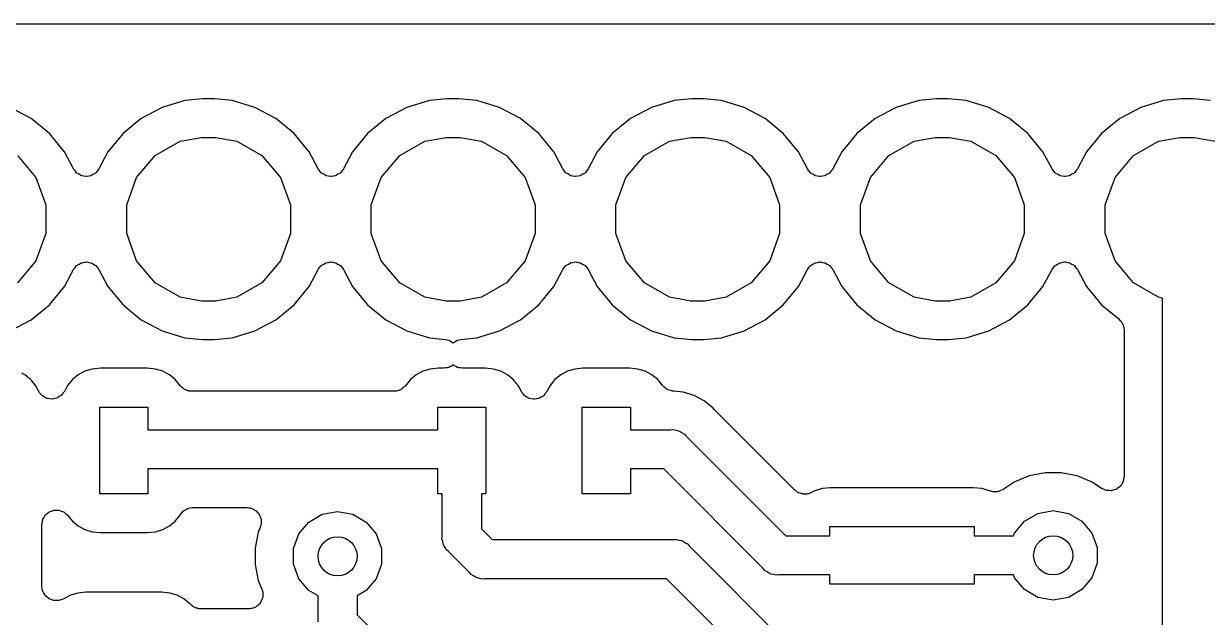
# Model space of a CAD drawing. Extents: x 91 to 190.2, y -113.9 to -59.9.
# Drawn here: x 156.93 to 169.22, y -66.88 to -60.72 of the extents above; entities that cross this region are included whole.
import ezdxf

# ---------------------------------------------------------------- set-up
doc = ezdxf.new("R2010")
doc.units = 0
doc.header["$MEASUREMENT"] = 0
doc.layers.add('BLACK', color=7, linetype='CONTINUOUS')

msp = doc.modelspace()

# ---------------------------------------------------------------- linework, layer by layer
at = {"layer": 'BLACK', "linetype": 'CONTINUOUS'}
for p, q in [((144.432, -60.72), (178.337, -60.72)), ((158.605, -61.5181), (158.369, -61.5896)), ((158.789, -61.5), (158.605, -61.5181)), ((158.911, -61.5), (158.789, -61.5)), ((159.095, -61.5181), (158.911, -61.5)), ((159.331, -61.5896), (159.095, -61.5181)), ((161.145, -61.5181), (160.909, -61.5896)), ((161.329, -61.5), (161.145, -61.5181)), ((161.451, -61.5), (161.329, -61.5)), ((161.635, -61.5181), (161.451, -61.5)), ((161.871, -61.5896), (161.635, -61.5181)), ((163.685, -61.5181), (163.449, -61.5896)), ((163.869, -61.5), (163.685, -61.5181)), ((163.991, -61.5), (163.869, -61.5)), ((164.175, -61.5181), (163.991, -61.5)), ((164.411, -61.5896), (164.175, -61.5181)), ((166.225, -61.5181), (165.989, -61.5896)), ((166.409, -61.5), (166.225, -61.5181)), ((166.531, -61.5), (166.409, -61.5)), ((166.715, -61.5181), (166.531, -61.5)), ((166.951, -61.5896), (166.715, -61.5181)), ((168.765, -61.5181), (168.529, -61.5896)), ((168.949, -61.5), (168.765, -61.5181)), ((169.071, -61.5), (168.949, -61.5)), ((169.255, -61.5181), (169.071, -61.5)), ((157.008, -61.7056), (156.791, -61.5896)), ((158.369, -61.5896), (158.152, -61.7056)), ((159.548, -61.7056), (159.331, -61.5896)), ((160.909, -61.5896), (160.692, -61.7056)), ((162.088, -61.7056), (161.871, -61.5896)), ((163.449, -61.5896), (163.232, -61.7056)), ((164.628, -61.7056), (164.411, -61.5896)), ((165.989, -61.5896), (165.772, -61.7056)), ((167.168, -61.7056), (166.951, -61.5896)), ((168.529, -61.5896), (168.312, -61.7056)), ((157.198, -61.8618), (157.008, -61.7056)), ((158.152, -61.7056), (157.962, -61.8618)), ((159.738, -61.8618), (159.548, -61.7056)), ((160.692, -61.7056), (160.502, -61.8618)), ((162.278, -61.8618), (162.088, -61.7056)), ((163.232, -61.7056), (163.042, -61.8618)), ((164.818, -61.8618), (164.628, -61.7056)), ((165.772, -61.7056), (165.582, -61.8618)), ((167.358, -61.8618), (167.168, -61.7056)), ((168.312, -61.7056), (168.122, -61.8618)), ((157.354, -62.0522), (157.198, -61.8618)), ((157.962, -61.8618), (157.806, -62.0522)), ((158.295, -62.0888), (158.555, -61.9389)), ((158.555, -61.9389), (158.776, -61.9)), ((158.776, -61.9), (158.924, -61.9)), ((158.924, -61.9), (159.145, -61.9389)), ((159.145, -61.9389), (159.405, -62.0888)), ((159.894, -62.0522), (159.738, -61.8618)), ((160.502, -61.8618), (160.346, -62.0522)), ((160.835, -62.0888), (161.095, -61.9389)), ((161.095, -61.9389), (161.316, -61.9)), ((161.316, -61.9), (161.464, -61.9)), ((161.464, -61.9), (161.685, -61.9389)), ((161.685, -61.9389), (161.945, -62.0888)), ((162.434, -62.0522), (162.278, -61.8618)), ((163.042, -61.8618), (162.886, -62.0522)), ((163.375, -62.0888), (163.635, -61.9389)), ((163.635, -61.9389), (163.856, -61.9)), ((163.856, -61.9), (164.004, -61.9)), ((164.004, -61.9), (164.225, -61.9389)), ((164.225, -61.9389), (164.485, -62.0888)), ((164.974, -62.0522), (164.818, -61.8618)), ((165.582, -61.8618), (165.426, -62.0522)), ((165.915, -62.0888), (166.175, -61.9389)), ((166.175, -61.9389), (166.396, -61.9)), ((166.396, -61.9), (166.544, -61.9)), ((166.544, -61.9), (166.765, -61.9389)), ((166.765, -61.9389), (167.025, -62.0888)), ((167.514, -62.0522), (167.358, -61.8618)), ((168.122, -61.8618), (167.966, -62.0522)), ((168.455, -62.0888), (168.715, -61.9389)), ((168.715, -61.9389), (168.936, -61.9)), ((168.936, -61.9), (169.084, -61.9)), ((169.084, -61.9), (169.305, -61.9389)), ((157.448, -62.2268), (157.354, -62.0522)), ((157.806, -62.0522), (157.712, -62.2268)), ((159.988, -62.2268), (159.894, -62.0522)), ((160.346, -62.0522), (160.252, -62.2268)), ((162.528, -62.2268), (162.434, -62.0522)), ((162.886, -62.0522), (162.792, -62.2268)), ((165.068, -62.2268), (164.974, -62.0522)), ((165.426, -62.0522), (165.332, -62.2268)), ((167.608, -62.2268), (167.514, -62.0522)), ((167.966, -62.0522), (167.872, -62.2268)), ((156.865, -62.0888), (157.057, -62.3184)), ((158.103, -62.3184), (158.295, -62.0888)), ((159.405, -62.0888), (159.597, -62.3184)), ((160.643, -62.3184), (160.835, -62.0888)), ((161.945, -62.0888), (162.137, -62.3184)), ((163.183, -62.3184), (163.375, -62.0888)), ((164.485, -62.0888), (164.677, -62.3184)), ((165.723, -62.3184), (165.915, -62.0888)), ((167.025, -62.0888), (167.217, -62.3184)), ((168.263, -62.3184), (168.455, -62.0888)), ((157.451, -62.2307), (157.448, -62.2268)), ((157.453, -62.2353), (157.451, -62.2307)), ((157.467, -62.2511), (157.453, -62.2353)), ((157.48, -62.2678), (157.467, -62.2511)), ((157.484, -62.2704), (157.48, -62.2678)), ((157.487, -62.2741), (157.484, -62.2704)), ((157.506, -62.2841), (157.487, -62.2741)), ((157.524, -62.2953), (157.506, -62.2841)), ((157.529, -62.2963), (157.524, -62.2953)), ((157.533, -62.2987), (157.529, -62.2963)), ((157.554, -62.3017), (157.533, -62.2987)), ((157.575, -62.306), (157.554, -62.3017)), ((157.58, -62.3053), (157.575, -62.306)), ((157.585, -62.306), (157.58, -62.3053)), ((157.606, -62.3017), (157.585, -62.306)), ((157.627, -62.2987), (157.606, -62.3017)), ((157.631, -62.2963), (157.627, -62.2987)), ((157.636, -62.2953), (157.631, -62.2963)), ((157.654, -62.2841), (157.636, -62.2953)), ((157.673, -62.2741), (157.654, -62.2841)), ((157.676, -62.2704), (157.673, -62.2741)), ((157.68, -62.2678), (157.676, -62.2704)), ((157.693, -62.2511), (157.68, -62.2678)), ((157.707, -62.2353), (157.693, -62.2511)), ((157.709, -62.2307), (157.707, -62.2353)), ((157.712, -62.2268), (157.709, -62.2307)), ((159.991, -62.2307), (159.988, -62.2268)), ((159.993, -62.2353), (159.991, -62.2307)), ((160.007, -62.2511), (159.993, -62.2353)), ((160.02, -62.2678), (160.007, -62.2511)), ((160.024, -62.2704), (160.02, -62.2678)), ((160.027, -62.2741), (160.024, -62.2704)), ((160.046, -62.2841), (160.027, -62.2741)), ((160.064, -62.2953), (160.046, -62.2841)), ((160.069, -62.2963), (160.064, -62.2953)), ((160.073, -62.2987), (160.069, -62.2963)), ((160.094, -62.3017), (160.073, -62.2987)), ((160.115, -62.306), (160.094, -62.3017)), ((160.12, -62.3053), (160.115, -62.306)), ((160.125, -62.306), (160.12, -62.3053)), ((160.146, -62.3017), (160.125, -62.306)), ((160.167, -62.2987), (160.146, -62.3017)), ((160.171, -62.2963), (160.167, -62.2987)), ((160.176, -62.2953), (160.171, -62.2963)), ((160.194, -62.2841), (160.176, -62.2953)), ((160.213, -62.2741), (160.194, -62.2841)), ((160.216, -62.2704), (160.213, -62.2741)), ((160.22, -62.2678), (160.216, -62.2704)), ((160.233, -62.2511), (160.22, -62.2678)), ((160.247, -62.2353), (160.233, -62.2511)), ((160.249, -62.2307), (160.247, -62.2353)), ((160.252, -62.2268), (160.249, -62.2307)), ((162.531, -62.2307), (162.528, -62.2268)), ((162.533, -62.2353), (162.531, -62.2307)), ((162.547, -62.2511), (162.533, -62.2353)), ((162.56, -62.2678), (162.547, -62.2511)), ((162.564, -62.2704), (162.56, -62.2678)), ((162.567, -62.2741), (162.564, -62.2704)), ((162.586, -62.2841), (162.567, -62.2741)), ((162.604, -62.2953), (162.586, -62.2841)), ((162.609, -62.2963), (162.604, -62.2953)), ((162.613, -62.2987), (162.609, -62.2963)), ((162.634, -62.3017), (162.613, -62.2987)), ((162.655, -62.306), (162.634, -62.3017)), ((162.66, -62.3053), (162.655, -62.306)), ((162.665, -62.306), (162.66, -62.3053)), ((162.686, -62.3017), (162.665, -62.306)), ((162.707, -62.2987), (162.686, -62.3017)), ((162.711, -62.2963), (162.707, -62.2987)), ((162.716, -62.2953), (162.711, -62.2963)), ((162.734, -62.2841), (162.716, -62.2953)), ((162.753, -62.2741), (162.734, -62.2841)), ((162.756, -62.2704), (162.753, -62.2741)), ((162.76, -62.2678), (162.756, -62.2704)), ((162.773, -62.2511), (162.76, -62.2678)), ((162.787, -62.2353), (162.773, -62.2511)), ((162.789, -62.2307), (162.787, -62.2353)), ((162.792, -62.2268), (162.789, -62.2307)), ((165.071, -62.2307), (165.068, -62.2268)), ((165.073, -62.2353), (165.071, -62.2307)), ((165.087, -62.2511), (165.073, -62.2353)), ((165.1, -62.2678), (165.087, -62.2511)), ((165.104, -62.2704), (165.1, -62.2678)), ((165.107, -62.2741), (165.104, -62.2704)), ((165.126, -62.2841), (165.107, -62.2741)), ((165.144, -62.2953), (165.126, -62.2841)), ((165.149, -62.2963), (165.144, -62.2953)), ((165.153, -62.2987), (165.149, -62.2963)), ((165.174, -62.3017), (165.153, -62.2987)), ((165.195, -62.306), (165.174, -62.3017)), ((165.2, -62.3053), (165.195, -62.306)), ((165.205, -62.306), (165.2, -62.3053)), ((165.226, -62.3017), (165.205, -62.306)), ((165.247, -62.2987), (165.226, -62.3017)), ((165.251, -62.2963), (165.247, -62.2987)), ((165.256, -62.2953), (165.251, -62.2963)), ((165.274, -62.2841), (165.256, -62.2953)), ((165.293, -62.2741), (165.274, -62.2841)), ((165.296, -62.2704), (165.293, -62.2741)), ((165.3, -62.2678), (165.296, -62.2704)), ((165.313, -62.2511), (165.3, -62.2678)), ((165.327, -62.2353), (165.313, -62.2511)), ((165.329, -62.2307), (165.327, -62.2353)), ((165.332, -62.2268), (165.329, -62.2307)), ((167.611, -62.2307), (167.608, -62.2268)), ((167.613, -62.2353), (167.611, -62.2307)), ((167.627, -62.2511), (167.613, -62.2353)), ((167.64, -62.2678), (167.627, -62.2511)), ((167.644, -62.2704), (167.64, -62.2678)), ((167.647, -62.2741), (167.644, -62.2704)), ((167.666, -62.2841), (167.647, -62.2741)), ((167.684, -62.2953), (167.666, -62.2841)), ((167.689, -62.2963), (167.684, -62.2953)), ((167.693, -62.2987), (167.689, -62.2963)), ((167.714, -62.3017), (167.693, -62.2987)), ((167.735, -62.306), (167.714, -62.3017)), ((167.74, -62.3053), (167.735, -62.306)), ((167.745, -62.306), (167.74, -62.3053)), ((167.766, -62.3017), (167.745, -62.306)), ((167.787, -62.2987), (167.766, -62.3017)), ((167.791, -62.2963), (167.787, -62.2987)), ((167.796, -62.2953), (167.791, -62.2963)), ((167.814, -62.2841), (167.796, -62.2953)), ((167.833, -62.2741), (167.814, -62.2841)), ((167.836, -62.2704), (167.833, -62.2741)), ((167.84, -62.2678), (167.836, -62.2704)), ((167.853, -62.2511), (167.84, -62.2678)), ((167.867, -62.2353), (167.853, -62.2511)), ((167.869, -62.2307), (167.867, -62.2353)), ((167.872, -62.2268), (167.869, -62.2307)), ((157.057, -62.3184), (157.16, -62.6001)), ((158, -62.6001), (158.103, -62.3184)), ((159.597, -62.3184), (159.7, -62.6001)), ((160.54, -62.6001), (160.643, -62.3184)), ((162.137, -62.3184), (162.24, -62.6001)), ((163.08, -62.6001), (163.183, -62.3184)), ((164.677, -62.3184), (164.78, -62.6001)), ((165.62, -62.6001), (165.723, -62.3184)), ((167.217, -62.3184), (167.32, -62.6001)), ((168.16, -62.6001), (168.263, -62.3184)), ((157.16, -62.6001), (157.16, -62.8999)), ((158, -62.8999), (158, -62.6001)), ((159.7, -62.6001), (159.7, -62.8999)), ((160.54, -62.8999), (160.54, -62.6001)), ((162.24, -62.6001), (162.24, -62.8999)), ((163.08, -62.8999), (163.08, -62.6001)), ((164.78, -62.6001), (164.78, -62.8999)), ((165.62, -62.8999), (165.62, -62.6001)), ((167.32, -62.6001), (167.32, -62.8999)), ((168.16, -62.8999), (168.16, -62.6001)), ((157.16, -62.8999), (157.057, -63.1816)), ((158.103, -63.1816), (158, -62.8999)), ((159.7, -62.8999), (159.597, -63.1816)), ((160.643, -63.1816), (160.54, -62.8999)), ((162.24, -62.8999), (162.137, -63.1816)), ((163.183, -63.1816), (163.08, -62.8999)), ((164.78, -62.8999), (164.677, -63.1816)), ((165.723, -63.1816), (165.62, -62.8999)), ((167.32, -62.8999), (167.217, -63.1816)), ((168.263, -63.1816), (168.16, -62.8999)), ((157.057, -63.1816), (156.865, -63.4112)), ((157.354, -63.4478), (157.448, -63.2732)), ((157.448, -63.2732), (157.451, -63.2693)), ((157.451, -63.2693), (157.453, -63.2647)), ((157.453, -63.2647), (157.467, -63.2489)), ((157.467, -63.2489), (157.48, -63.2322)), ((157.48, -63.2322), (157.484, -63.2296)), ((157.484, -63.2296), (157.487, -63.2259)), ((157.487, -63.2259), (157.506, -63.2159)), ((157.506, -63.2159), (157.524, -63.2047)), ((157.524, -63.2047), (157.529, -63.2037)), ((157.529, -63.2037), (157.533, -63.2013)), ((157.533, -63.2013), (157.554, -63.1983)), ((157.554, -63.1983), (157.575, -63.194)), ((157.575, -63.194), (157.58, -63.1947)), ((157.58, -63.1947), (157.585, -63.194)), ((157.585, -63.194), (157.606, -63.1983)), ((157.606, -63.1983), (157.627, -63.2013)), ((157.627, -63.2013), (157.631, -63.2037)), ((157.631, -63.2037), (157.636, -63.2047)), ((157.636, -63.2047), (157.654, -63.2159)), ((157.654, -63.2159), (157.673, -63.2259)), ((157.673, -63.2259), (157.676, -63.2296)), ((157.676, -63.2296), (157.68, -63.2322)), ((157.68, -63.2322), (157.693, -63.2489)), ((157.693, -63.2489), (157.707, -63.2647)), ((157.707, -63.2647), (157.709, -63.2693)), ((157.709, -63.2693), (157.712, -63.2732)), ((157.712, -63.2732), (157.806, -63.4478)), ((158.295, -63.4112), (158.103, -63.1816)), ((159.597, -63.1816), (159.405, -63.4112)), ((159.894, -63.4478), (159.988, -63.2732)), ((159.988, -63.2732), (159.991, -63.2693)), ((159.991, -63.2693), (159.993, -63.2647)), ((159.993, -63.2647), (160.007, -63.2489)), ((160.007, -63.2489), (160.02, -63.2322)), ((160.02, -63.2322), (160.024, -63.2296)), ((160.024, -63.2296), (160.027, -63.2259)), ((160.027, -63.2259), (160.046, -63.2159)), ((160.046, -63.2159), (160.064, -63.2047)), ((160.064, -63.2047), (160.069, -63.2037)), ((160.069, -63.2037), (160.073, -63.2013)), ((160.073, -63.2013), (160.094, -63.1983)), ((160.094, -63.1983), (160.115, -63.194)), ((160.115, -63.194), (160.12, -63.1947)), ((160.12, -63.1947), (160.125, -63.194)), ((160.125, -63.194), (160.146, -63.1983)), ((160.146, -63.1983), (160.167, -63.2013)), ((160.167, -63.2013), (160.171, -63.2037)), ((160.171, -63.2037), (160.176, -63.2047)), ((160.176, -63.2047), (160.194, -63.2159)), ((160.194, -63.2159), (160.213, -63.2259)), ((160.213, -63.2259), (160.216, -63.2296)), ((160.216, -63.2296), (160.22, -63.2322)), ((160.22, -63.2322), (160.233, -63.2489)), ((160.233, -63.2489), (160.247, -63.2647)), ((160.247, -63.2647), (160.249, -63.2693)), ((160.249, -63.2693), (160.252, -63.2732)), ((160.252, -63.2732), (160.346, -63.4478)), ((160.835, -63.4112), (160.643, -63.1816)), ((162.137, -63.1816), (161.945, -63.4112)), ((162.434, -63.4478), (162.528, -63.2732)), ((162.528, -63.2732), (162.531, -63.2693)), ((162.531, -63.2693), (162.533, -63.2647)), ((162.533, -63.2647), (162.547, -63.2489)), ((162.547, -63.2489), (162.56, -63.2322)), ((162.56, -63.2322), (162.564, -63.2296)), ((162.564, -63.2296), (162.567, -63.2259)), ((162.567, -63.2259), (162.586, -63.2159)), ((162.586, -63.2159), (162.604, -63.2047)), ((162.604, -63.2047), (162.609, -63.2037)), ((162.609, -63.2037), (162.613, -63.2013)), ((162.613, -63.2013), (162.634, -63.1983)), ((162.634, -63.1983), (162.655, -63.194)), ((162.655, -63.194), (162.66, -63.1947)), ((162.66, -63.1947), (162.665, -63.194)), ((162.665, -63.194), (162.686, -63.1983)), ((162.686, -63.1983), (162.707, -63.2013)), ((162.707, -63.2013), (162.711, -63.2037)), ((162.711, -63.2037), (162.716, -63.2047)), ((162.716, -63.2047), (162.734, -63.2159)), ((162.734, -63.2159), (162.753, -63.2259)), ((162.753, -63.2259), (162.756, -63.2296)), ((162.756, -63.2296), (162.76, -63.2322)), ((162.76, -63.2322), (162.773, -63.2489)), ((162.773, -63.2489), (162.787, -63.2647)), ((162.787, -63.2647), (162.789, -63.2693)), ((162.789, -63.2693), (162.792, -63.2732)), ((162.792, -63.2732), (162.886, -63.4478)), ((163.375, -63.4112), (163.183, -63.1816)), ((164.677, -63.1816), (164.485, -63.4112)), ((164.974, -63.4478), (165.068, -63.2732)), ((165.068, -63.2732), (165.071, -63.2693)), ((165.071, -63.2693), (165.073, -63.2647)), ((165.073, -63.2647), (165.087, -63.2489)), ((165.087, -63.2489), (165.1, -63.2322)), ((165.1, -63.2322), (165.104, -63.2296)), ((165.104, -63.2296), (165.107, -63.2259)), ((165.107, -63.2259), (165.126, -63.2159)), ((165.126, -63.2159), (165.144, -63.2047)), ((165.144, -63.2047), (165.149, -63.2037)), ((165.149, -63.2037), (165.153, -63.2013)), ((165.153, -63.2013), (165.174, -63.1983)), ((165.174, -63.1983), (165.195, -63.194)), ((165.195, -63.194), (165.2, -63.1947)), ((165.2, -63.1947), (165.205, -63.194)), ((165.205, -63.194), (165.226, -63.1983)), ((165.226, -63.1983), (165.247, -63.2013)), ((165.247, -63.2013), (165.251, -63.2037)), ((165.251, -63.2037), (165.256, -63.2047)), ((165.256, -63.2047), (165.274, -63.2159)), ((165.274, -63.2159), (165.293, -63.2259)), ((165.293, -63.2259), (165.296, -63.2296)), ((165.296, -63.2296), (165.3, -63.2322)), ((165.3, -63.2322), (165.313, -63.2489)), ((165.313, -63.2489), (165.327, -63.2647)), ((165.327, -63.2647), (165.329, -63.2693)), ((165.329, -63.2693), (165.332, -63.2732)), ((165.332, -63.2732), (165.426, -63.4478)), ((165.915, -63.4112), (165.723, -63.1816)), ((167.217, -63.1816), (167.025, -63.4112)), ((167.514, -63.4478), (167.608, -63.2732)), ((167.608, -63.2732), (167.611, -63.2693)), ((167.611, -63.2693), (167.613, -63.2647)), ((167.613, -63.2647), (167.627, -63.2489)), ((167.627, -63.2489), (167.64, -63.2322)), ((167.64, -63.2322), (167.644, -63.2296)), ((167.644, -63.2296), (167.647, -63.2259)), ((167.647, -63.2259), (167.666, -63.2159)), ((167.666, -63.2159), (167.684, -63.2047)), ((167.684, -63.2047), (167.689, -63.2037)), ((167.689, -63.2037), (167.693, -63.2013)), ((167.693, -63.2013), (167.714, -63.1983)), ((167.714, -63.1983), (167.735, -63.194)), ((167.735, -63.194), (167.74, -63.1947)), ((167.74, -63.1947), (167.745, -63.194)), ((167.745, -63.194), (167.766, -63.1983)), ((167.766, -63.1983), (167.787, -63.2013)), ((167.787, -63.2013), (167.791, -63.2037)), ((167.791, -63.2037), (167.796, -63.2047)), ((167.796, -63.2047), (167.814, -63.2159)), ((167.814, -63.2159), (167.833, -63.2259)), ((167.833, -63.2259), (167.836, -63.2296)), ((167.836, -63.2296), (167.84, -63.2322)), ((167.84, -63.2322), (167.853, -63.2489)), ((167.853, -63.2489), (167.867, -63.2647)), ((167.867, -63.2647), (167.869, -63.2693)), ((167.869, -63.2693), (167.872, -63.2732)), ((167.872, -63.2732), (167.966, -63.4478)), ((168.455, -63.4112), (168.263, -63.1816)), ((158.555, -63.5611), (158.295, -63.4112)), ((159.405, -63.4112), (159.145, -63.5611)), ((161.095, -63.5611), (160.835, -63.4112)), ((161.945, -63.4112), (161.685, -63.5611)), ((163.635, -63.5611), (163.375, -63.4112)), ((164.485, -63.4112), (164.225, -63.5611)), ((166.175, -63.5611), (165.915, -63.4112)), ((167.025, -63.4112), (166.765, -63.5611)), ((168.715, -63.5611), (168.455, -63.4112)), ((157.198, -63.6382), (157.354, -63.4478)), ((157.806, -63.4478), (157.962, -63.6382)), ((159.738, -63.6382), (159.894, -63.4478)), ((160.346, -63.4478), (160.502, -63.6382)), ((162.278, -63.6382), (162.434, -63.4478)), ((162.886, -63.4478), (163.042, -63.6382)), ((164.818, -63.6382), (164.974, -63.4478)), ((165.426, -63.4478), (165.582, -63.6382)), ((167.358, -63.6382), (167.514, -63.4478)), ((167.966, -63.4478), (168.122, -63.6382)), ((157.008, -63.7944), (157.198, -63.6382)), ((157.962, -63.6382), (158.152, -63.7944)), ((158.776, -63.6), (158.555, -63.5611)), ((158.924, -63.6), (158.776, -63.6)), ((159.145, -63.5611), (158.924, -63.6)), ((159.548, -63.7944), (159.738, -63.6382)), ((160.502, -63.6382), (160.692, -63.7944)), ((161.316, -63.6), (161.095, -63.5611)), ((161.464, -63.6), (161.316, -63.6)), ((161.685, -63.5611), (161.464, -63.6)), ((162.088, -63.7944), (162.278, -63.6382)), ((163.042, -63.6382), (163.232, -63.7944)), ((163.856, -63.6), (163.635, -63.5611)), ((164.004, -63.6), (163.856, -63.6)), ((164.225, -63.5611), (164.004, -63.6)), ((164.628, -63.7944), (164.818, -63.6382)), ((165.582, -63.6382), (165.772, -63.7944)), ((166.396, -63.6), (166.175, -63.5611)), ((166.544, -63.6), (166.396, -63.6)), ((166.765, -63.5611), (166.544, -63.6)), ((167.168, -63.7944), (167.358, -63.6382)), ((168.122, -63.6382), (168.301, -63.7853)), ((168.756, -63.5683), (168.715, -63.5611)), ((168.756, -72.0528), (168.756, -63.5683)), ((156.791, -63.9104), (157.008, -63.7944)), ((158.152, -63.7944), (158.369, -63.9104)), ((159.331, -63.9104), (159.548, -63.7944)), ((160.692, -63.7944), (160.909, -63.9104)), ((161.871, -63.9104), (162.088, -63.7944)), ((163.232, -63.7944), (163.449, -63.9104)), ((164.411, -63.9104), (164.628, -63.7944)), ((165.772, -63.7944), (165.989, -63.9104)), ((166.951, -63.9104), (167.168, -63.7944)), ((168.301, -63.7853), (168.31, -63.7959)), ((168.31, -63.7959), (168.321, -63.8049)), ((168.321, -63.8049), (168.327, -63.8155)), ((168.327, -63.8155), (168.335, -63.8249)), ((168.335, -63.8249), (168.34, -63.8379)), ((168.34, -63.8379), (168.347, -63.85)), ((168.347, -63.85), (168.349, -63.8621)), ((168.349, -63.8621), (168.353, -63.8736)), ((168.353, -63.8736), (168.354, -63.8876)), ((168.354, -63.8876), (168.356, -63.9013)), ((168.356, -63.9013), (168.356, -65.4202)), ((158.369, -63.9104), (158.605, -63.9819)), ((158.605, -63.9819), (158.789, -64)), ((158.789, -64), (158.911, -64)), ((158.911, -64), (159.095, -63.9819)), ((159.095, -63.9819), (159.331, -63.9104)), ((160.909, -63.9104), (161.145, -63.9819)), ((161.145, -63.9819), (161.309, -63.9981)), ((161.309, -63.9981), (161.327, -64.0031)), ((161.327, -64.0031), (161.346, -64.0064)), ((161.346, -64.0064), (161.352, -64.0101)), ((161.352, -64.0101), (161.359, -64.0121)), ((161.359, -64.0121), (161.374, -64.023)), ((161.374, -64.023), (161.39, -64.0321)), ((161.39, -64.0321), (161.406, -64.023)), ((161.406, -64.023), (161.421, -64.0121)), ((161.421, -64.0121), (161.428, -64.0101)), ((161.428, -64.0101), (161.434, -64.0064)), ((161.434, -64.0064), (161.453, -64.0031)), ((161.453, -64.0031), (161.471, -63.9981)), ((161.471, -63.9981), (161.635, -63.9819)), ((161.635, -63.9819), (161.871, -63.9104)), ((163.449, -63.9104), (163.685, -63.9819)), ((163.685, -63.9819), (163.869, -64)), ((163.869, -64), (163.991, -64)), ((163.991, -64), (164.175, -63.9819)), ((164.175, -63.9819), (164.411, -63.9104)), ((165.989, -63.9104), (166.225, -63.9819)), ((166.225, -63.9819), (166.409, -64)), ((166.409, -64), (166.531, -64)), ((166.531, -64), (166.715, -63.9819)), ((166.715, -63.9819), (166.951, -63.9104)), ((161.379, -64.2711), (161.362, -64.2789)), ((161.384, -64.266), (161.379, -64.2711)), ((161.39, -64.2626), (161.384, -64.266)), ((161.396, -64.266), (161.39, -64.2626)), ((161.401, -64.2711), (161.396, -64.266)), ((161.418, -64.2789), (161.401, -64.2711)), ((156.943, -64.3658), (156.912, -64.3491)), ((156.971, -64.3882), (156.943, -64.3658)), ((156.977, -64.3919), (156.971, -64.3882)), ((156.982, -64.397), (156.977, -64.3919)), ((157.001, -64.4092), (156.982, -64.397)), ((157.497, -64.3658), (157.436, -64.4158)), ((157.566, -64.3287), (157.497, -64.3658)), ((157.642, -64.3058), (157.566, -64.3287)), ((157.727, -64.2973), (157.642, -64.3058)), ((158.213, -64.2973), (157.727, -64.2973)), ((158.298, -64.3058), (158.213, -64.2973)), ((158.374, -64.3287), (158.298, -64.3058)), ((158.443, -64.3658), (158.374, -64.3287)), ((158.504, -64.4158), (158.443, -64.3658)), ((161.007, -64.3658), (160.946, -64.4158)), ((161.076, -64.3287), (161.007, -64.3658)), ((161.152, -64.3058), (161.076, -64.3287)), ((161.237, -64.2973), (161.152, -64.3058)), ((161.294, -64.2973), (161.237, -64.2973)), ((161.313, -64.2941), (161.294, -64.2973)), ((161.331, -64.2926), (161.313, -64.2941)), ((161.338, -64.2896), (161.331, -64.2926)), ((161.346, -64.2883), (161.338, -64.2896)), ((161.362, -64.2789), (161.346, -64.2883)), ((161.434, -64.2883), (161.418, -64.2789)), ((161.442, -64.2896), (161.434, -64.2883)), ((161.449, -64.2926), (161.442, -64.2896)), ((161.467, -64.2941), (161.449, -64.2926)), ((161.486, -64.2973), (161.467, -64.2941)), ((161.723, -64.2973), (161.486, -64.2973)), ((161.808, -64.3058), (161.723, -64.2973)), ((161.884, -64.3287), (161.808, -64.3058)), ((161.953, -64.3658), (161.884, -64.3287)), ((162.014, -64.4158), (161.953, -64.3658)), ((162.507, -64.3658), (162.446, -64.4158)), ((162.576, -64.3287), (162.507, -64.3658)), ((162.652, -64.3058), (162.576, -64.3287)), ((162.737, -64.2973), (162.652, -64.3058)), ((163.223, -64.2973), (162.737, -64.2973)), ((163.308, -64.3058), (163.223, -64.2973)), ((163.384, -64.3287), (163.308, -64.3058)), ((163.453, -64.3658), (163.384, -64.3287)), ((163.514, -64.4158), (163.453, -64.3658)), ((157.005, -64.4158), (157.001, -64.4092)), ((157.01, -64.4211), (157.005, -64.4158)), ((157.014, -64.4276), (157.01, -64.4211)), ((157.054, -64.4767), (157.014, -64.4276)), ((157.084, -64.5327), (157.054, -64.4767)), ((157.386, -64.4767), (157.353, -64.5387)), ((157.436, -64.4158), (157.386, -64.4767)), ((158.559, -64.482), (158.504, -64.4158)), ((158.569, -64.491), (158.559, -64.482)), ((158.578, -64.5017), (158.569, -64.491)), ((158.589, -64.5079), (158.578, -64.5017)), ((158.598, -64.5159), (158.589, -64.5079)), ((158.611, -64.5208), (158.598, -64.5159)), ((158.623, -64.5278), (158.611, -64.5208)), ((160.839, -64.5208), (160.827, -64.5278)), ((160.852, -64.5159), (160.839, -64.5208)), ((160.861, -64.5079), (160.852, -64.5159)), ((160.872, -64.5017), (160.861, -64.5079)), ((160.881, -64.491), (160.872, -64.5017)), ((160.891, -64.482), (160.881, -64.491)), ((160.946, -64.4158), (160.891, -64.482)), ((162.064, -64.4767), (162.014, -64.4158)), ((162.098, -64.5394), (162.064, -64.4767)), ((162.396, -64.4767), (162.362, -64.5394)), ((162.446, -64.4158), (162.396, -64.4767)), ((163.567, -64.4806), (163.514, -64.4158)), ((163.572, -64.4849), (163.567, -64.4806)), ((163.576, -64.4904), (163.572, -64.4849)), ((163.592, -64.5018), (163.576, -64.4904)), ((163.607, -64.5145), (163.592, -64.5018)), ((163.613, -64.5169), (163.607, -64.5145)), ((163.618, -64.5207), (163.613, -64.5169)), ((163.637, -64.526), (163.618, -64.5207)), ((157.089, -64.5385), (157.084, -64.5327)), ((157.092, -64.5453), (157.089, -64.5385)), ((157.096, -64.5513), (157.092, -64.5453)), ((157.112, -64.5683), (157.096, -64.5513)), ((157.113, -64.5692), (157.112, -64.5683)), ((157.116, -64.5737), (157.113, -64.5692)), ((157.117, -64.5744), (157.116, -64.5737)), ((157.128, -64.5859), (157.117, -64.5744)), ((157.13, -64.5871), (157.128, -64.5859)), ((157.132, -64.5889), (157.13, -64.5871)), ((157.153, -64.5994), (157.132, -64.5889)), ((157.174, -64.6105), (157.153, -64.5994)), ((157.176, -64.6109), (157.174, -64.6105)), ((157.178, -64.612), (157.176, -64.6109)), ((157.202, -64.6145), (157.178, -64.612)), ((157.225, -64.6179), (157.202, -64.6145)), ((157.228, -64.6174), (157.225, -64.6179)), ((157.23, -64.6176), (157.228, -64.6174)), ((157.253, -64.612), (157.23, -64.6176)), ((157.276, -64.6071), (157.253, -64.612)), ((157.278, -64.6058), (157.276, -64.6071)), ((157.281, -64.6052), (157.278, -64.6058)), ((157.3, -64.5921), (157.281, -64.6052)), ((157.321, -64.5796), (157.3, -64.5921)), ((157.322, -64.5777), (157.321, -64.5796)), ((157.324, -64.5763), (157.322, -64.5777)), ((157.338, -64.5572), (157.324, -64.5763)), ((157.353, -64.5387), (157.338, -64.5572)), ((158.635, -64.5299), (158.623, -64.5278)), ((158.647, -64.5342), (158.635, -64.5299)), ((158.661, -64.5344), (158.647, -64.5342)), ((158.674, -64.5368), (158.661, -64.5344)), ((160.776, -64.5368), (158.674, -64.5368)), ((160.789, -64.5344), (160.776, -64.5368)), ((160.803, -64.5342), (160.789, -64.5344)), ((160.815, -64.5299), (160.803, -64.5342)), ((160.827, -64.5278), (160.815, -64.5299)), ((162.101, -64.5433), (162.098, -64.5394)), ((162.103, -64.5479), (162.101, -64.5433)), ((162.117, -64.5637), (162.103, -64.5479)), ((162.13, -64.5804), (162.117, -64.5637)), ((162.134, -64.583), (162.13, -64.5804)), ((162.137, -64.5867), (162.134, -64.583)), ((162.156, -64.5967), (162.137, -64.5867)), ((162.174, -64.6079), (162.156, -64.5967)), ((162.179, -64.6089), (162.174, -64.6079)), ((162.183, -64.6112), (162.179, -64.6089)), ((162.204, -64.6142), (162.183, -64.6112)), ((162.225, -64.6186), (162.204, -64.6142)), ((162.23, -64.6179), (162.225, -64.6186)), ((162.235, -64.6186), (162.23, -64.6179)), ((162.256, -64.6142), (162.235, -64.6186)), ((162.277, -64.6112), (162.256, -64.6142)), ((162.281, -64.6089), (162.277, -64.6112)), ((162.286, -64.6079), (162.281, -64.6089)), ((162.304, -64.5967), (162.286, -64.6079)), ((162.323, -64.5867), (162.304, -64.5967)), ((162.326, -64.583), (162.323, -64.5867)), ((162.33, -64.5804), (162.326, -64.583)), ((162.343, -64.5637), (162.33, -64.5804)), ((162.357, -64.5479), (162.343, -64.5637)), ((162.359, -64.5433), (162.357, -64.5479)), ((162.362, -64.5394), (162.359, -64.5433)), ((163.656, -64.5329), (163.637, -64.526)), ((163.662, -64.533), (163.656, -64.5329)), ((163.669, -64.5347), (163.662, -64.533)), ((163.682, -64.5361), (163.669, -64.5347)), ((163.778, -64.5455), (163.682, -64.5361)), ((163.682, -64.5361), (163.682, -64.5361)), ((163.892, -64.58), (163.778, -64.5455)), ((163.997, -64.636), (163.892, -64.58)), ((164.089, -64.7114), (163.997, -64.636)), ((157.72, -65.6), (157.72, -64.7)), ((157.72, -64.7), (158.22, -64.7)), ((158.22, -64.7), (158.22, -64.9368)), ((161.23, -64.9368), (161.23, -64.7)), ((161.23, -64.7), (161.73, -64.7)), ((161.73, -64.7), (161.73, -65.6)), ((162.73, -65.6), (162.73, -64.7)), ((162.73, -64.7), (163.23, -64.7)), ((163.23, -64.7), (163.23, -64.9368)), ((164.103, -64.7287), (164.089, -64.7114)), ((164.108, -64.7336), (164.103, -64.7287)), ((164.113, -64.7396), (164.108, -64.7336)), ((164.934, -65.5612), (164.113, -64.7396)), ((158.22, -64.9368), (161.23, -64.9368)), ((163.23, -64.9368), (163.651, -64.9368)), ((163.651, -64.9368), (163.678, -64.9345)), ((163.678, -64.9345), (163.704, -64.9414)), ((163.704, -64.9414), (163.731, -64.9461)), ((163.731, -64.9461), (163.738, -64.9506)), ((163.738, -64.9506), (163.747, -64.953)), ((163.747, -64.953), (163.769, -64.9685)), ((163.769, -64.9685), (163.793, -64.9819)), ((163.793, -64.9819), (163.81, -65.0026)), ((163.81, -65.0026), (164.844, -66.0368)), ((161.23, -65.3432), (158.22, -65.3432)), ((158.22, -65.3432), (158.22, -65.6)), ((161.23, -65.6), (161.23, -65.3432)), ((163.576, -65.3432), (163.23, -65.3432)), ((163.23, -65.3432), (163.23, -65.6)), ((164.61, -66.3774), (163.576, -65.3432)), ((167.536, -65.3828), (167.37, -65.4157)), ((167.704, -65.3828), (167.536, -65.3828)), ((167.87, -65.4157), (167.704, -65.3828)), ((167.214, -65.4804), (167.1, -65.5567)), ((167.37, -65.4157), (167.214, -65.4804)), ((168.026, -65.4804), (167.87, -65.4157)), ((168.123, -65.5449), (168.026, -65.4804)), ((168.332, -65.4983), (168.321, -65.5166)), ((168.343, -65.4806), (168.332, -65.4983)), ((168.344, -65.4758), (168.343, -65.4806)), ((168.347, -65.4715), (168.344, -65.4758)), ((168.351, -65.4506), (168.347, -65.4715)), ((168.356, -65.43), (168.351, -65.4506)), ((168.356, -65.4202), (168.355, -65.4251)), ((168.355, -65.4251), (168.356, -65.43)), ((158.22, -65.6), (157.72, -65.6)), ((161.277, -65.6), (161.23, -65.6)), ((161.277, -66.0411), (161.277, -65.6)), ((161.73, -65.6), (161.683, -65.6)), ((161.683, -65.6), (161.683, -65.9658)), ((163.23, -65.6), (162.73, -65.6)), ((164.948, -65.5711), (164.934, -65.5612)), ((164.961, -65.5825), (164.948, -65.5711)), ((164.97, -65.5859), (164.961, -65.5825)), ((164.977, -65.5911), (164.97, -65.5859)), ((164.994, -65.5955), (164.977, -65.5911)), ((165.009, -65.6019), (164.994, -65.5955)), ((165.019, -65.6022), (165.009, -65.6019)), ((165.027, -65.6046), (165.019, -65.6022)), ((165.044, -65.6031), (165.027, -65.6046)), ((165.062, -65.6036), (165.044, -65.6031)), ((165.07, -65.6008), (165.062, -65.6036)), ((165.079, -65.6), (165.07, -65.6008)), ((165.095, -65.5928), (165.079, -65.6)), ((165.111, -65.5874), (165.095, -65.5928)), ((165.146, -65.5687), (165.111, -65.5874)), ((165.222, -65.5458), (165.146, -65.5687)), ((165.307, -65.5373), (165.222, -65.5458)), ((166.793, -65.5373), (165.307, -65.5373)), ((166.878, -65.5458), (166.793, -65.5373)), ((166.968, -65.5729), (166.878, -65.5458)), ((166.975, -65.5737), (166.968, -65.5729)), ((166.995, -65.5805), (166.975, -65.5737)), ((166.998, -65.5804), (166.995, -65.5805)), ((167, -65.5811), (166.998, -65.5804)), ((167.024, -65.5796), (167, -65.5811)), ((167.047, -65.5788), (167.024, -65.5796)), ((167.05, -65.5779), (167.047, -65.5788)), ((167.052, -65.5777), (167.05, -65.5779)), ((167.074, -65.5682), (167.052, -65.5777)), ((167.096, -65.5594), (167.074, -65.5682)), ((167.097, -65.5577), (167.096, -65.5594)), ((167.1, -65.5567), (167.097, -65.5577)), ((168.127, -65.5469), (168.123, -65.5449)), ((168.131, -65.5501), (168.127, -65.5469)), ((168.151, -65.5574), (168.131, -65.5501)), ((168.17, -65.5659), (168.151, -65.5574)), ((168.175, -65.5662), (168.17, -65.5659)), ((168.18, -65.5679), (168.175, -65.5662)), ((168.201, -65.5679), (168.18, -65.5679)), ((168.222, -65.5693), (168.201, -65.5679)), ((168.227, -65.5679), (168.222, -65.5693)), ((168.232, -65.5679), (168.227, -65.5679)), ((168.252, -65.5607), (168.232, -65.5679)), ((168.272, -65.5547), (168.252, -65.5607)), ((168.276, -65.5518), (168.272, -65.5547)), ((168.281, -65.5501), (168.276, -65.5518)), ((168.297, -65.5365), (168.281, -65.5501)), ((168.314, -65.5239), (168.297, -65.5365)), ((168.317, -65.5198), (168.314, -65.5239)), ((168.321, -65.5166), (168.317, -65.5198)), ((158.636, -65.7522), (158.659, -65.7481)), ((158.659, -65.7481), (158.682, -65.7433)), ((158.682, -65.7433), (158.684, -65.7436)), ((158.684, -65.7436), (158.687, -65.7432)), ((158.687, -65.7432), (159.248, -65.7432)), ((159.248, -65.7432), (159.264, -65.746)), ((159.264, -65.746), (159.28, -65.7468)), ((159.28, -65.7468), (159.289, -65.7505)), ((159.289, -65.7505), (159.299, -65.7522)), ((157.125, -65.8922), (157.129, -65.8673)), ((157.129, -65.8666), (157.13, -65.8658)), ((157.129, -65.8673), (157.129, -65.8666)), ((157.13, -65.8658), (157.142, -65.8441)), ((157.142, -65.8441), (157.155, -65.8222)), ((157.155, -65.8222), (157.156, -65.8217)), ((157.156, -65.821), (157.176, -65.805)), ((157.156, -65.8217), (157.156, -65.821)), ((157.176, -65.805), (157.195, -65.7887)), ((157.195, -65.7887), (157.196, -65.7885)), ((157.196, -65.7879), (157.22, -65.7795)), ((157.196, -65.7885), (157.196, -65.7879)), ((157.22, -65.7795), (157.244, -65.7709)), ((157.244, -65.7709), (157.245, -65.7709)), ((157.245, -65.7709), (157.246, -65.7706)), ((157.246, -65.7706), (157.271, -65.7709)), ((157.271, -65.7709), (157.296, -65.7709)), ((157.296, -65.7709), (157.297, -65.7712)), ((157.297, -65.7712), (157.298, -65.7712)), ((157.298, -65.7712), (157.321, -65.7801)), ((157.321, -65.7801), (157.345, -65.7887)), ((157.345, -65.7887), (157.346, -65.7893)), ((157.346, -65.7893), (157.346, -65.7896)), ((157.346, -65.7896), (157.366, -65.806)), ((157.366, -65.806), (157.385, -65.8222)), ((157.385, -65.8222), (157.385, -65.8229)), ((157.385, -65.8229), (157.386, -65.8235)), ((157.386, -65.8235), (157.436, -65.8842)), ((158.504, -65.8842), (158.554, -65.8233)), ((158.554, -65.8233), (158.555, -65.8225)), ((158.555, -65.8225), (158.556, -65.8205)), ((158.556, -65.8205), (158.557, -65.8182)), ((158.557, -65.8182), (158.572, -65.8001)), ((158.572, -65.8001), (158.587, -65.7815)), ((158.587, -65.7815), (158.589, -65.7802)), ((158.589, -65.7802), (158.591, -65.7783)), ((158.591, -65.7783), (158.611, -65.7665)), ((158.611, -65.7665), (158.631, -65.754)), ((158.631, -65.754), (158.633, -65.7535)), ((158.633, -65.7535), (158.636, -65.7522)), ((159.299, -65.7522), (159.313, -65.7604)), ((159.313, -65.7604), (159.328, -65.7667)), ((159.328, -65.7667), (159.335, -65.7734)), ((159.335, -65.7734), (159.344, -65.7783)), ((159.344, -65.7783), (159.355, -65.7908)), ((159.355, -65.7908), (159.367, -65.8019)), ((159.367, -65.8019), (159.371, -65.8106)), ((159.371, -65.8106), (159.378, -65.8182)), ((159.378, -65.8182), (159.383, -65.8336)), ((159.383, -65.8336), (159.391, -65.8481)), ((159.391, -65.8481), (159.392, -65.8579)), ((159.392, -65.8579), (159.395, -65.8672)), ((159.395, -65.8672), (159.395, -65.8835)), ((159.892, -65.8944), (160.031, -65.8137)), ((160.031, -65.8137), (160.19, -65.7857)), ((160.19, -65.7857), (160.349, -65.8137)), ((160.349, -65.8137), (160.488, -65.8944)), ((167.322, -65.8844), (167.461, -65.8037)), ((167.461, -65.8037), (167.62, -65.7757)), ((167.62, -65.7757), (167.779, -65.8037)), ((167.779, -65.8037), (167.918, -65.8844)), ((157.12, -65.917), (157.125, -65.8922)), ((157.12, -65.9178), (157.12, -65.917)), ((157.12, -65.9186), (157.12, -65.9178)), ((157.12, -66.5617), (157.12, -65.9186)), ((157.436, -65.8842), (157.497, -65.9342)), ((157.497, -65.9342), (157.566, -65.9713)), ((157.566, -65.9713), (157.642, -65.9942)), ((157.642, -65.9942), (157.727, -66.0027)), ((158.213, -66.0027), (158.298, -65.9942)), ((158.298, -65.9942), (158.374, -65.9713)), ((158.374, -65.9713), (158.443, -65.9342)), ((158.443, -65.9342), (158.504, -65.8842)), ((159.386, -65.9506), (159.366, -66)), ((159.39, -65.9346), (159.386, -65.9506)), ((159.395, -65.9192), (159.39, -65.9346)), ((159.395, -65.8835), (159.397, -65.8997)), ((159.397, -65.8997), (159.395, -65.9094)), ((159.395, -65.9094), (159.395, -65.9192)), ((159.788, -66.0179), (159.892, -65.8944)), ((160.488, -65.8944), (160.592, -66.0179)), ((161.683, -65.9658), (161.794, -66.0768)), ((165.3, -66.0368), (165.3, -65.94)), ((165.3, -65.94), (166.8, -65.94)), ((166.8, -65.94), (166.8, -66.0368)), ((167.218, -66.0079), (167.322, -65.8844)), ((167.918, -65.8844), (168.022, -66.0079)), ((157.727, -66.0027), (158.213, -66.0027)), ((159.366, -66), (159.333, -66.1656)), ((159.733, -66.1694), (159.788, -66.0179)), ((160.592, -66.0179), (160.647, -66.1694)), ((161.274, -66.068), (161.277, -66.0411)), ((161.281, -66.094), (161.274, -66.068)), ((161.286, -66.1206), (161.281, -66.094)), ((161.794, -66.0768), (163.681, -66.0768)), ((163.681, -66.0768), (163.708, -66.0745)), ((163.708, -66.0745), (163.734, -66.0814)), ((163.734, -66.0814), (163.761, -66.0861)), ((163.761, -66.0861), (163.768, -66.0906)), ((163.768, -66.0906), (163.777, -66.093)), ((163.777, -66.093), (163.799, -66.1085)), ((163.799, -66.1085), (163.823, -66.1219)), ((164.844, -66.0368), (165.3, -66.0368)), ((166.8, -66.0368), (167.207, -66.0368)), ((167.207, -66.0368), (167.218, -66.0079)), ((168.022, -66.0079), (168.077, -66.1594)), ((159.333, -66.1656), (159.333, -66.3344)), ((159.733, -66.3306), (159.733, -66.1694)), ((160.647, -66.1694), (160.647, -66.3306)), ((161.291, -66.1284), (161.286, -66.1206)), ((161.293, -66.1372), (161.291, -66.1284)), ((161.308, -66.1593), (161.293, -66.1372)), ((161.322, -66.1826), (161.308, -66.1593)), ((161.343, -66.2), (161.322, -66.1826)), ((161.56, -66.4174), (161.343, -66.2)), ((163.823, -66.1219), (163.84, -66.1426)), ((163.84, -66.1426), (165.004, -67.3068)), ((168.077, -66.1594), (168.077, -66.3206)), ((159.333, -66.3344), (159.366, -66.5)), ((159.788, -66.4821), (159.733, -66.3306)), ((160.647, -66.3306), (160.592, -66.4821)), ((168.077, -66.3206), (168.022, -66.4721)), ((159.892, -66.6056), (159.788, -66.4821)), ((160.592, -66.4821), (160.488, -66.6056)), ((161.577, -66.4381), (161.56, -66.4174)), ((161.601, -66.4515), (161.577, -66.4381)), ((161.623, -66.467), (161.601, -66.4515)), ((161.632, -66.4694), (161.623, -66.467)), ((161.639, -66.4739), (161.632, -66.4694)), ((161.666, -66.4786), (161.639, -66.4739)), ((161.692, -66.4855), (161.666, -66.4786)), ((161.719, -66.4832), (161.692, -66.4855)), ((163.606, -66.4832), (161.719, -66.4832)), ((164.77, -67.6474), (163.606, -66.4832)), ((164.627, -66.3981), (164.61, -66.3774)), ((164.651, -66.4115), (164.627, -66.3981)), ((164.673, -66.427), (164.651, -66.4115)), ((164.682, -66.4294), (164.673, -66.427)), ((164.689, -66.4339), (164.682, -66.4294)), ((164.716, -66.4386), (164.689, -66.4339)), ((164.742, -66.4455), (164.716, -66.4386)), ((164.769, -66.4432), (164.742, -66.4455)), ((165.3, -66.4432), (164.769, -66.4432)), ((165.3, -66.54), (165.3, -66.4432)), ((167.207, -66.4432), (166.8, -66.4432)), ((166.8, -66.4432), (166.8, -66.54)), ((167.218, -66.4721), (167.207, -66.4432)), ((167.322, -66.5956), (167.218, -66.4721)), ((168.022, -66.4721), (167.918, -66.5956)), ((157.124, -66.585), (157.12, -66.5617)), ((157.127, -66.6084), (157.124, -66.585)), ((157.129, -66.6106), (157.127, -66.6084)), ((157.129, -66.613), (157.129, -66.6106)), ((159.366, -66.5), (159.403, -66.5894)), ((159.403, -66.5894), (159.406, -66.6054)), ((159.406, -66.6054), (159.412, -66.6208)), ((159.987, -66.6606), (159.892, -66.6056)), ((160.488, -66.6056), (160.393, -66.6606)), ((166.8, -66.54), (165.3, -66.54)), ((167.461, -66.6763), (167.322, -66.5956)), ((167.918, -66.5956), (167.779, -66.6763)), ((157.141, -66.6335), (157.129, -66.613)), ((157.152, -66.6543), (157.141, -66.6335)), ((157.154, -66.656), (157.152, -66.6543)), ((157.155, -66.6581), (157.154, -66.656)), ((157.173, -66.6733), (157.155, -66.6581)), ((157.191, -66.6891), (157.173, -66.6733)), ((157.193, -66.69), (157.191, -66.6891)), ((157.195, -66.6916), (157.193, -66.69)), ((157.217, -66.6997), (157.195, -66.6916)), ((157.239, -66.7085), (157.217, -66.6997)), ((157.242, -66.7086), (157.239, -66.7085)), ((157.244, -66.7094), (157.242, -66.7086)), ((157.268, -66.7094), (157.244, -66.7094)), ((157.291, -66.7102), (157.268, -66.7094)), ((157.294, -66.7094), (157.291, -66.7102)), ((157.296, -66.7094), (157.294, -66.7094)), ((157.318, -66.7013), (157.296, -66.7094)), ((157.341, -66.694), (157.318, -66.7013)), ((157.416, -66.6537), (157.341, -66.694)), ((157.492, -66.6308), (157.416, -66.6537)), ((157.577, -66.6223), (157.492, -66.6308)), ((158.363, -66.6223), (157.577, -66.6223)), ((158.448, -66.6308), (158.363, -66.6223)), ((158.524, -66.6537), (158.448, -66.6308)), ((158.593, -66.6908), (158.524, -66.6537)), ((158.654, -66.7408), (158.593, -66.6908)), ((159.388, -66.7294), (159.383, -66.7381)), ((159.394, -66.7218), (159.388, -66.7294)), ((159.4, -66.7064), (159.394, -66.7218)), ((159.407, -66.6919), (159.4, -66.7064)), ((159.409, -66.6821), (159.407, -66.6919)), ((159.412, -66.6728), (159.409, -66.6821)), ((159.412, -66.6208), (159.412, -66.6306)), ((159.412, -66.6306), (159.414, -66.6403)), ((159.414, -66.6403), (159.412, -66.6565)), ((159.412, -66.6565), (159.412, -66.6728)), ((159.987, -66.9311), (159.987, -66.6606)), ((160.393, -66.6606), (160.393, -66.8558)), ((167.62, -66.7043), (167.461, -66.6763)), ((167.779, -66.6763), (167.62, -66.7043)), ((158.655, -66.742), (158.654, -66.7408)), ((158.666, -66.751), (158.655, -66.742)), ((158.675, -66.7617), (158.666, -66.751)), ((158.685, -66.7679), (158.675, -66.7617)), ((158.695, -66.7759), (158.685, -66.7679)), ((158.708, -66.7808), (158.695, -66.7759)), ((158.72, -66.7878), (158.708, -66.7808)), ((158.732, -66.7899), (158.72, -66.7878)), ((158.743, -66.7942), (158.732, -66.7899)), ((158.757, -66.7944), (158.743, -66.7942)), ((158.771, -66.7968), (158.757, -66.7944)), ((159.264, -66.7968), (158.771, -66.7968)), ((159.28, -66.794), (159.264, -66.7968)), ((159.297, -66.7932), (159.28, -66.794)), ((159.306, -66.7895), (159.297, -66.7932)), ((159.315, -66.7878), (159.306, -66.7895)), ((159.33, -66.7796), (159.315, -66.7878)), ((159.345, -66.7733), (159.33, -66.7796)), ((159.352, -66.7666), (159.345, -66.7733)), ((159.361, -66.7617), (159.352, -66.7666)), ((159.371, -66.7492), (159.361, -66.7617)), ((159.383, -66.7381), (159.371, -66.7492)), ((160.393, -66.8558), (160.734, -67.1968))]:
    msp.add_line(p, q, dxfattribs=at)
at = {"layer": 'BLACK'}
for centre in [(160.19, -66.25), (167.62, -66.24)]:
    msp.add_circle(centre, 0.2032, dxfattribs=at)

doc.saveas('drawing.dxf')
